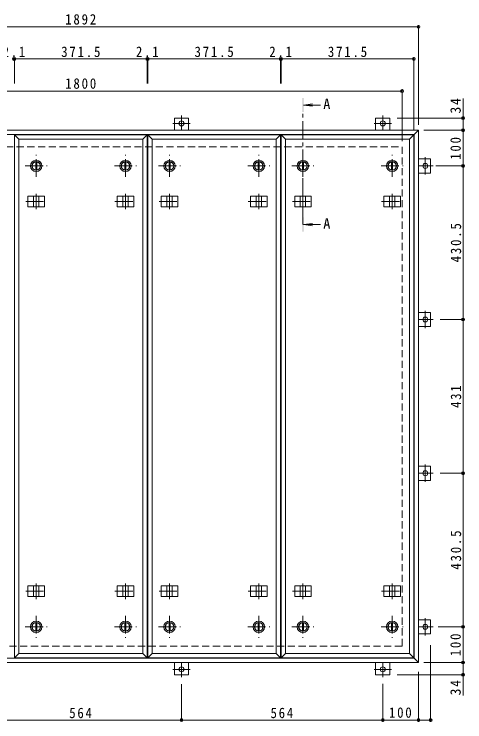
# Model space of a CAD drawing. Units: millimetres at full size, sheet at 1:10. Extents: x -2570 to 2520, y -1962 to 1623.
# Drawn here: x -1214 to 48, y -361 to 1623 of the extents above; entities that cross this region are included whole.
import ezdxf
from ezdxf.enums import TextEntityAlignment as Align

# ---------------------------------------------------------------- set-up
doc = ezdxf.new("R2010")
doc.units = ezdxf.units.MM
doc.header["$LTSCALE"] = 10
doc.header["$PDMODE"] = 32
doc.header["$PDSIZE"] = 8
doc.linetypes.add('CHAIN1', pattern=[8, 5, -1, 1, -1])
doc.linetypes.add('DASHED2', pattern=[3, 2, -1])
for name, color, linetype, lineweight in [('0-1_躯体', 2, 'DASHED2', 9), ('0-3_建具', 2, 'Continuous', 9), ('0-5_寸法', 4, 'Continuous', 9), ('0-E', 3, 'Continuous', 9), ('0-F', 2, 'Continuous', 9)]:
    doc.layers.add(name, color=color, linetype=linetype, lineweight=lineweight)
doc.styles.add('ＭＳ ゴシック', font='')
doc.styles.get('ＭＳ ゴシック').set_extended_font_data('MS Gothic')

msp = doc.modelspace()

# ---------------------------------------------------------------- linework, layer by layer
at = {"layer": '0-1_躯体'}
for p, q in [((-1927.51, 1251.84), (-127.51, 1251.84)), ((-127.51, 1251.84), (-127.51, -148.16)), ((-127.51, -148.16), (-1927.51, -148.16))]:
    msp.add_line(p, q, dxfattribs=at)
at = {"layer": '0-3_建具'}
for p, q in [((-1973.51, 1297.84), (-81.51, 1297.84)), ((-93.51, 1285.84), (-81.51, 1297.84)), ((-81.51, 1297.84), (-81.51, -194.16)), ((-1961.51, 1285.84), (-93.51, 1285.84)), ((-93.51, -182.16), (-93.51, 1285.84)), ((-81.51, -194.16), (-1973.51, -194.16)), ((-93.51, -182.16), (-1961.51, -182.16)), ((-93.51, -182.16), (-81.51, -194.16))]:
    msp.add_line(p, q, dxfattribs=at)
at = {"layer": '0-5_寸法'}
for p, q in [((-403.26, 1368.65), (-378.48, 1371.92)), ((-403.26, 1368.65), (-378.48, 1365.39)), ((-403.26, 1368.65), (-355.8, 1368.65)), ((-403.26, 1033.53), (-378.48, 1036.79)), ((-403.26, 1033.53), (-378.48, 1030.27)), ((-403.26, 1033.53), (-355.8, 1033.53))]:
    msp.add_line(p, q, dxfattribs=at)
at = {"layer": '0-5_寸法', "linetype": 'CHAIN1'}
msp.add_line((-405.26, 1033.53), (-405.26, 1348.65), dxfattribs=at)
at = {"layer": '0-5_寸法'}
for points in [[(-403.26, 1388.65), (-407.26, 1388.65), (-403.26, 1348.65), (-407.26, 1348.65)], [(-403.26, 1013.53), (-407.26, 1013.53), (-403.26, 1053.53), (-407.26, 1053.53)]]:
    msp.add_solid(points, dxfattribs=at)
at = {"layer": '0-E'}
for p, q in [((-765.51, 1332.04), (-725.51, 1332.04)), ((-765.51, 1332.04), (-765.51, 1297.84)), ((-725.51, 1332.04), (-725.51, 1297.84)), ((-201.51, 1332.04), (-161.51, 1332.04)), ((-201.51, 1332.04), (-201.51, 1297.84)), ((-161.51, 1332.04), (-161.51, 1297.84)), ((-47.31, 1217.84), (-81.51, 1217.84)), ((-47.31, 1217.84), (-47.31, 1177.84)), ((-47.31, 1177.84), (-81.51, 1177.84)), ((-47.31, 787.34), (-81.51, 787.34)), ((-47.31, 787.34), (-47.31, 747.34)), ((-47.31, 747.34), (-81.51, 747.34)), ((-47.31, 356.34), (-81.51, 356.34)), ((-47.31, 356.34), (-47.31, 316.34)), ((-47.31, 316.34), (-81.51, 316.34)), ((-47.31, -74.16), (-81.51, -74.16)), ((-47.31, -74.16), (-47.31, -114.16)), ((-47.31, -114.16), (-81.51, -114.16)), ((-765.51, -228.36), (-765.51, -194.16)), ((-725.51, -228.36), (-725.51, -194.16)), ((-201.51, -228.36), (-201.51, -194.16)), ((-161.51, -228.36), (-161.51, -194.16)), ((-725.51, -228.36), (-765.51, -228.36)), ((-161.51, -228.36), (-201.51, -228.36))]:
    msp.add_line(p, q, dxfattribs=at)
at = {"layer": '0-E', "linetype": 'CHAIN1'}
for p, q in [((-745.51, 1339.01), (-745.51, 1297.84)), ((-181.51, 1339.01), (-181.51, 1297.84)), ((-721.14, 1317.04), (-769.89, 1317.04)), ((-157.14, 1317.04), (-205.89, 1317.04)), ((-62.31, 1173.46), (-62.31, 1222.21)), ((-40.34, 1197.84), (-81.51, 1197.84)), ((-62.31, 742.96), (-62.31, 791.71)), ((-40.34, 767.34), (-81.51, 767.34)), ((-62.31, 311.96), (-62.31, 360.71)), ((-40.34, 336.34), (-81.51, 336.34)), ((-62.31, -118.54), (-62.31, -69.79)), ((-40.34, -94.16), (-81.51, -94.16)), ((-745.51, -235.34), (-745.51, -194.16)), ((-181.51, -235.34), (-181.51, -194.16)), ((-769.89, -213.36), (-721.14, -213.36)), ((-205.89, -213.36), (-157.14, -213.36))]:
    msp.add_line(p, q, dxfattribs=at)
at = {"layer": '0-E'}
for centre in [(-745.51, 1317.04), (-181.51, 1317.04), (-62.31, 1197.84), (-62.31, 767.34), (-62.31, 336.34), (-62.31, -94.16), (-745.51, -213.36), (-181.51, -213.36)]:
    msp.add_circle(centre, 7, dxfattribs=at)
at = {"layer": '0-F', "color": 7}
for p, q in [((-1973.51, 1587.84), (-81.51, 1587.84)), ((-81.51, 1312.84), (-81.51, 1592.84)), ((-1215.39, 1497.84), (-1213.26, 1497.84)), ((-1213.26, 1500.84), (-1213.26, 1428.69)), ((-1213.26, 1497.84), (-841.76, 1497.84)), ((-841.76, 1500.84), (-841.76, 1428.69)), ((-841.76, 1497.84), (-839.64, 1497.84)), ((-839.64, 1500.84), (-839.64, 1428.69)), ((-839.64, 1497.84), (-468.14, 1497.84)), ((-468.14, 1500.84), (-468.14, 1428.69)), ((-468.14, 1497.84), (-466.01, 1497.84)), ((-466.01, 1500.84), (-466.01, 1428.69)), ((-466.01, 1497.84), (-94.51, 1497.84)), ((-94.51, 1299.84), (-94.51, 1502.84)), ((-127.51, 1266.84), (-127.51, 1412.84)), ((-1927.51, 1407.84), (-127.51, 1407.84)), ((43.47, 1332.04), (43.47, 1387.22)), ((48.47, 1332.04), (-141.51, 1332.04)), ((43.47, 1297.84), (43.47, 1332.04)), ((-66.51, 1297.84), (48.47, 1297.84)), ((43.47, 1197.84), (43.47, 1297.84)), ((-32.59, 1197.84), (48.47, 1197.84)), ((43.47, 1197.84), (43.47, 767.34)), ((46.47, 767.34), (-20.34, 767.34)), ((43.47, 767.34), (43.47, 336.34)), ((46.47, 336.34), (-20.34, 336.34)), ((43.47, 336.34), (43.47, -94.16)), ((-26, -94.16), (48.47, -94.16)), ((43.47, -194.16), (43.47, -94.16)), ((-47.31, -360.53), (-47.31, -145.37)), ((-66.51, -194.16), (48.47, -194.16)), ((43.47, -194.16), (43.47, -228.36)), ((48.47, -228.36), (-141.51, -228.36)), ((-81.51, -220.37), (-81.51, -360.53)), ((43.47, -228.36), (43.47, -286.31)), ((-745.51, -358.53), (-745.51, -255.34)), ((-181.51, -254.3), (-181.51, -360.53)), ((-1309.51, -355.53), (-745.51, -355.53)), ((-745.51, -355.53), (-181.51, -355.53)), ((-181.51, -355.53), (-81.51, -355.53)), ((-81.51, -355.53), (-47.31, -355.53))]:
    msp.add_line(p, q, dxfattribs=at)
at = {"layer": '0-F', "color": 3}
for p, q in [((-1213.26, 1284.84), (-1201.26, 1272.84)), ((-1213.26, 1284.84), (-841.76, 1284.84)), ((-1213.26, -181.16), (-1213.26, 1284.84)), ((-1201.26, 1272.84), (-853.76, 1272.84)), ((-1201.26, -169.16), (-1201.26, 1272.84)), ((-853.76, 1272.84), (-841.76, 1284.84)), ((-853.76, -169.16), (-853.76, 1272.84)), ((-841.76, -181.16), (-841.76, 1284.84)), ((-839.64, 1284.84), (-827.64, 1272.84)), ((-839.64, 1284.84), (-468.14, 1284.84)), ((-839.64, -181.16), (-839.64, 1284.84)), ((-827.64, 1272.84), (-480.14, 1272.84)), ((-827.64, -169.16), (-827.64, 1272.84)), ((-480.14, 1272.84), (-468.14, 1284.84)), ((-480.14, -169.16), (-480.14, 1272.84)), ((-468.14, -181.16), (-468.14, 1284.84)), ((-466.01, 1284.84), (-454.01, 1272.84)), ((-466.01, 1284.84), (-94.51, 1284.84)), ((-466.01, -181.16), (-466.01, 1284.84)), ((-454.01, 1272.84), (-106.51, 1272.84)), ((-454.01, -169.16), (-454.01, 1272.84)), ((-106.51, 1272.84), (-94.51, 1284.84)), ((-106.51, -169.16), (-106.51, 1272.84)), ((-94.51, -181.16), (-94.51, 1284.84)), ((-1213.26, -181.16), (-1201.26, -169.16)), ((-839.64, -181.16), (-827.64, -169.16)), ((-466.01, -181.16), (-454.01, -169.16)), ((-841.76, -181.16), (-1213.26, -181.16)), ((-468.14, -181.16), (-839.64, -181.16)), ((-94.51, -181.16), (-466.01, -181.16))]:
    msp.add_line(p, q, dxfattribs=at)
at = {"layer": '0-F', "linetype": 'CHAIN1'}
for p, q in [((-1152.51, 1166.84), (-1152.51, 1228.84)), ((-902.51, 1166.84), (-902.51, 1228.84)), ((-778.89, 1166.84), (-778.89, 1228.84)), ((-528.89, 1166.84), (-528.89, 1228.84)), ((-405.26, 1166.84), (-405.26, 1228.84)), ((-155.26, 1166.84), (-155.26, 1228.84)), ((-1183.51, 1197.84), (-1121.51, 1197.84)), ((-933.51, 1197.84), (-871.51, 1197.84)), ((-809.89, 1197.84), (-747.89, 1197.84)), ((-559.89, 1197.84), (-497.89, 1197.84)), ((-436.26, 1197.84), (-374.26, 1197.84)), ((-186.26, 1197.84), (-124.26, 1197.84)), ((-1152.51, -63.16), (-1152.51, -125.16)), ((-902.51, -63.16), (-902.51, -125.16)), ((-778.89, -63.16), (-778.89, -125.16)), ((-528.89, -63.16), (-528.89, -125.16)), ((-405.26, -63.16), (-405.26, -125.16)), ((-155.26, -63.16), (-155.26, -125.16)), ((-1183.51, -94.16), (-1121.51, -94.16)), ((-933.51, -94.16), (-871.51, -94.16)), ((-809.89, -94.16), (-747.89, -94.16)), ((-559.89, -94.16), (-497.89, -94.16)), ((-436.26, -94.16), (-374.26, -94.16)), ((-186.26, -94.16), (-124.26, -94.16))]:
    msp.add_line(p, q, dxfattribs=at)
at = {"layer": '0-F'}
for p, q in [((-1154.01, 1209.24), (-1154.01, 1186.44)), ((-1151.01, 1209.24), (-1151.01, 1186.44)), ((-904.01, 1209.24), (-904.01, 1186.44)), ((-901.01, 1209.24), (-901.01, 1186.44)), ((-780.39, 1209.24), (-780.39, 1186.44)), ((-777.39, 1209.24), (-777.39, 1186.44)), ((-530.39, 1209.24), (-530.39, 1186.44)), ((-527.39, 1209.24), (-527.39, 1186.44)), ((-406.76, 1209.24), (-406.76, 1186.44)), ((-403.76, 1209.24), (-403.76, 1186.44)), ((-156.76, 1209.24), (-156.76, 1186.44)), ((-153.76, 1209.24), (-153.76, 1186.44)), ((-1154.01, -105.56), (-1154.01, -82.76)), ((-1151.01, -105.56), (-1151.01, -82.76)), ((-904.01, -105.56), (-904.01, -82.76)), ((-901.01, -105.56), (-901.01, -82.76)), ((-780.39, -105.56), (-780.39, -82.76)), ((-777.39, -105.56), (-777.39, -82.76)), ((-530.39, -105.56), (-530.39, -82.76)), ((-527.39, -105.56), (-527.39, -82.76)), ((-406.76, -105.56), (-406.76, -82.76)), ((-403.76, -105.56), (-403.76, -82.76)), ((-156.76, -105.56), (-156.76, -82.76)), ((-153.76, -105.56), (-153.76, -82.76))]:
    msp.add_line(p, q, dxfattribs=at)
at = {"layer": '0-F', "color": 4}
for p, q in [((-1175.6, 1112.84), (-1175.6, 1082.84)), ((-1175.6, 1112.84), (-1129.43, 1112.84)), ((-1160.01, 1112.84), (-1160.01, 1082.84)), ((-1145.01, 1112.84), (-1145.01, 1082.84)), ((-1129.43, 1112.84), (-1129.43, 1082.84)), ((-925.6, 1112.84), (-925.6, 1082.84)), ((-925.6, 1112.84), (-879.43, 1112.84)), ((-910.01, 1112.84), (-910.01, 1082.84)), ((-895.01, 1112.84), (-895.01, 1082.84)), ((-879.43, 1112.84), (-879.43, 1082.84)), ((-801.98, 1112.84), (-801.98, 1082.84)), ((-801.98, 1112.84), (-755.8, 1112.84)), ((-786.39, 1112.84), (-786.39, 1082.84)), ((-771.39, 1112.84), (-771.39, 1082.84)), ((-755.8, 1112.84), (-755.8, 1082.84)), ((-551.98, 1112.84), (-551.98, 1082.84)), ((-551.98, 1112.84), (-505.8, 1112.84)), ((-536.39, 1112.84), (-536.39, 1082.84)), ((-521.39, 1112.84), (-521.39, 1082.84)), ((-505.8, 1112.84), (-505.8, 1082.84)), ((-428.35, 1112.84), (-428.35, 1082.84)), ((-428.35, 1112.84), (-382.18, 1112.84)), ((-412.76, 1112.84), (-412.76, 1082.84)), ((-397.76, 1112.84), (-397.76, 1082.84)), ((-382.18, 1112.84), (-382.18, 1082.84)), ((-178.35, 1112.84), (-178.35, 1082.84)), ((-178.35, 1112.84), (-132.18, 1112.84)), ((-162.76, 1112.84), (-162.76, 1082.84)), ((-147.76, 1112.84), (-147.76, 1082.84)), ((-132.18, 1112.84), (-132.18, 1082.84)), ((-1175.6, 1082.84), (-1129.43, 1082.84)), ((-925.6, 1082.84), (-879.43, 1082.84)), ((-801.98, 1082.84), (-755.8, 1082.84)), ((-551.98, 1082.84), (-505.8, 1082.84)), ((-428.35, 1082.84), (-382.18, 1082.84)), ((-178.35, 1082.84), (-132.18, 1082.84)), ((-1175.6, -9.16), (-1175.6, 20.84)), ((-1175.6, 20.84), (-1129.43, 20.84)), ((-1160.01, -9.16), (-1160.01, 20.84)), ((-1145.01, -9.16), (-1145.01, 20.84)), ((-1129.43, -9.16), (-1129.43, 20.84)), ((-925.6, -9.16), (-925.6, 20.84)), ((-925.6, 20.84), (-879.43, 20.84)), ((-910.01, -9.16), (-910.01, 20.84)), ((-895.01, -9.16), (-895.01, 20.84)), ((-879.43, -9.16), (-879.43, 20.84)), ((-801.98, -9.16), (-801.98, 20.84)), ((-801.98, 20.84), (-755.8, 20.84)), ((-786.39, -9.16), (-786.39, 20.84)), ((-771.39, -9.16), (-771.39, 20.84)), ((-755.8, -9.16), (-755.8, 20.84)), ((-551.98, -9.16), (-551.98, 20.84)), ((-551.98, 20.84), (-505.8, 20.84)), ((-536.39, -9.16), (-536.39, 20.84)), ((-521.39, -9.16), (-521.39, 20.84)), ((-505.8, -9.16), (-505.8, 20.84)), ((-428.35, -9.16), (-428.35, 20.84)), ((-428.35, 20.84), (-382.18, 20.84)), ((-412.76, -9.16), (-412.76, 20.84)), ((-397.76, -9.16), (-397.76, 20.84)), ((-382.18, -9.16), (-382.18, 20.84)), ((-178.35, -9.16), (-178.35, 20.84)), ((-178.35, 20.84), (-132.18, 20.84)), ((-162.76, -9.16), (-162.76, 20.84)), ((-147.76, -9.16), (-147.76, 20.84)), ((-132.18, -9.16), (-132.18, 20.84)), ((-1175.6, -9.16), (-1129.43, -9.16)), ((-925.6, -9.16), (-879.43, -9.16)), ((-801.98, -9.16), (-755.8, -9.16)), ((-551.98, -9.16), (-505.8, -9.16)), ((-428.35, -9.16), (-382.18, -9.16)), ((-178.35, -9.16), (-132.18, -9.16))]:
    msp.add_line(p, q, dxfattribs=at)
at = {"layer": '0-F', "color": 4, "linetype": 'CHAIN1'}
for p, q in [((-1152.51, 1119.96), (-1152.51, 1076.72)), ((-902.51, 1119.96), (-902.51, 1076.72)), ((-778.89, 1119.96), (-778.89, 1076.72)), ((-528.89, 1119.96), (-528.89, 1076.72)), ((-405.26, 1119.96), (-405.26, 1076.72)), ((-155.26, 1119.96), (-155.26, 1076.72)), ((-1181.92, 1097.84), (-1123.11, 1097.84)), ((-931.92, 1097.84), (-873.11, 1097.84)), ((-808.3, 1097.84), (-749.48, 1097.84)), ((-558.3, 1097.84), (-499.48, 1097.84)), ((-434.67, 1097.84), (-375.86, 1097.84)), ((-184.67, 1097.84), (-125.86, 1097.84)), ((-1152.51, -16.28), (-1152.51, 26.96)), ((-902.51, -16.28), (-902.51, 26.96)), ((-778.89, -16.28), (-778.89, 26.96)), ((-528.89, -16.28), (-528.89, 26.96)), ((-405.26, -16.28), (-405.26, 26.96)), ((-155.26, -16.28), (-155.26, 26.96)), ((-1181.92, 5.84), (-1123.11, 5.84)), ((-931.92, 5.84), (-873.11, 5.84)), ((-808.3, 5.84), (-749.48, 5.84)), ((-558.3, 5.84), (-499.48, 5.84)), ((-434.67, 5.84), (-375.86, 5.84)), ((-184.67, 5.84), (-125.86, 5.84))]:
    msp.add_line(p, q, dxfattribs=at)
at = {"layer": '0-F', "color": 3}
for points in [[(-841.76, -181.16), (-853.76, -169.16), (-1201.26, -169.16)], [(-468.14, -181.16), (-480.14, -169.16), (-827.64, -169.16)], [(-94.51, -181.16), (-106.51, -169.16), (-454.01, -169.16)]]:
    msp.add_lwpolyline(points, dxfattribs=at)
at = {"layer": '0-F'}
for centre, radius in [((-1152.51, 1197.84), 16), ((-902.51, 1197.84), 16), ((-778.89, 1197.84), 16), ((-528.89, 1197.84), 16), ((-405.26, 1197.84), 16), ((-155.26, 1197.84), 16), ((-1152.51, 1197.84), 12), ((-1152.51, 1197.84), 11.5), ((-902.51, 1197.84), 12), ((-902.51, 1197.84), 11.5), ((-778.89, 1197.84), 12), ((-778.89, 1197.84), 11.5), ((-528.89, 1197.84), 12), ((-528.89, 1197.84), 11.5), ((-405.26, 1197.84), 12), ((-405.26, 1197.84), 11.5), ((-155.26, 1197.84), 12), ((-155.26, 1197.84), 11.5), ((-1152.51, -94.16), 16), ((-902.51, -94.16), 16), ((-778.89, -94.16), 16), ((-528.89, -94.16), 16), ((-405.26, -94.16), 16), ((-155.26, -94.16), 16), ((-1152.51, -94.16), 12), ((-1152.51, -94.16), 11.5), ((-902.51, -94.16), 12), ((-902.51, -94.16), 11.5), ((-778.89, -94.16), 12), ((-778.89, -94.16), 11.5), ((-528.89, -94.16), 12), ((-528.89, -94.16), 11.5), ((-405.26, -94.16), 12), ((-405.26, -94.16), 11.5), ((-155.26, -94.16), 12), ((-155.26, -94.16), 11.5)]:
    msp.add_circle(centre, radius, dxfattribs=at)
at = {"layer": '0-F', "color": 7}
for p in [(-81.51, 1587.84), (-1215.39, 1497.84), (-1213.26, 1497.84), (-841.76, 1497.84), (-839.64, 1497.84), (-468.14, 1497.84), (-466.01, 1497.84), (-94.51, 1497.84), (-127.51, 1407.84), (43.47, 1332.04), (43.47, 1297.84), (43.47, 1197.84), (43.47, 767.34), (43.47, 336.34), (43.47, -94.16), (43.47, -194.16), (43.47, -228.36), (-745.51, -355.53), (-181.51, -355.53), (-81.51, -355.53), (-47.31, -355.53)]:
    msp.add_point(p, dxfattribs=at)

# ---------------------------------------------------------------- texts
at = {"layer": '0-5_寸法', "color": 2, "style": 'ＭＳ ゴシック'}
for p in [(-348.23, 1348.26), (-348.23, 1013.13)]:
    msp.add_text('A', height=29.33, dxfattribs=at).set_placement(p, align=Align.BOTTOM_LEFT)
at = {"layer": '0-F', "char_height": 29.33, "attachment_point": 7, "style": 'ＭＳ ゴシック'}
for s, insert in [('\\T1.28;\\W0.9;1892', (-1071.26, 1593.84)), ('\\T1.27;\\W0.9;2.1', (-1246.83, 1502.84)), ('\\T1.28;\\W0.9;371.5', (-1082.51, 1502.84)), ('\\T1.27;\\W0.9;2.1', (-873.2, 1502.84)), ('\\T1.28;\\W0.9;371.5', (-708.89, 1502.84)), ('\\T1.27;\\W0.9;2.1', (-499.58, 1502.84)), ('\\T1.28;\\W0.9;371.5', (-335.26, 1502.84)), ('\\T1.28;\\W0.9;1800', (-1071.26, 1413.84)), ('\\T1.27;\\W0.9;564', (-1060.01, -350.53)), ('\\T1.27;\\W0.9;564', (-496.01, -350.53)), ('\\T1.27;\\W0.9;100', (-164.01, -349.53))]:
    msp.add_mtext(s, dxfattribs=dict(at, insert=insert))
at = {"layer": '0-F', "char_height": 29.33, "attachment_point": 7, "rotation": 90, "style": 'ＭＳ ゴシック'}
for s, insert in [('\\T1.27;\\W0.95;34', (37.47, 1344.72)), ('\\T1.27;\\W0.9;100', (37.47, 1215.34)), ('\\T1.28;\\W0.9;430.5', (38.47, 927.59)), ('\\T1.27;\\W0.9;431', (38.47, 519.34)), ('\\T1.28;\\W0.9;430.5', (38.47, 66.09)), ('\\T1.27;\\W0.9;100', (37.47, -176.66)), ('\\T1.27;\\W0.95;34', (37.47, -286.31))]:
    msp.add_mtext(s, dxfattribs=dict(at, insert=insert))

doc.saveas('drawing.dxf')
